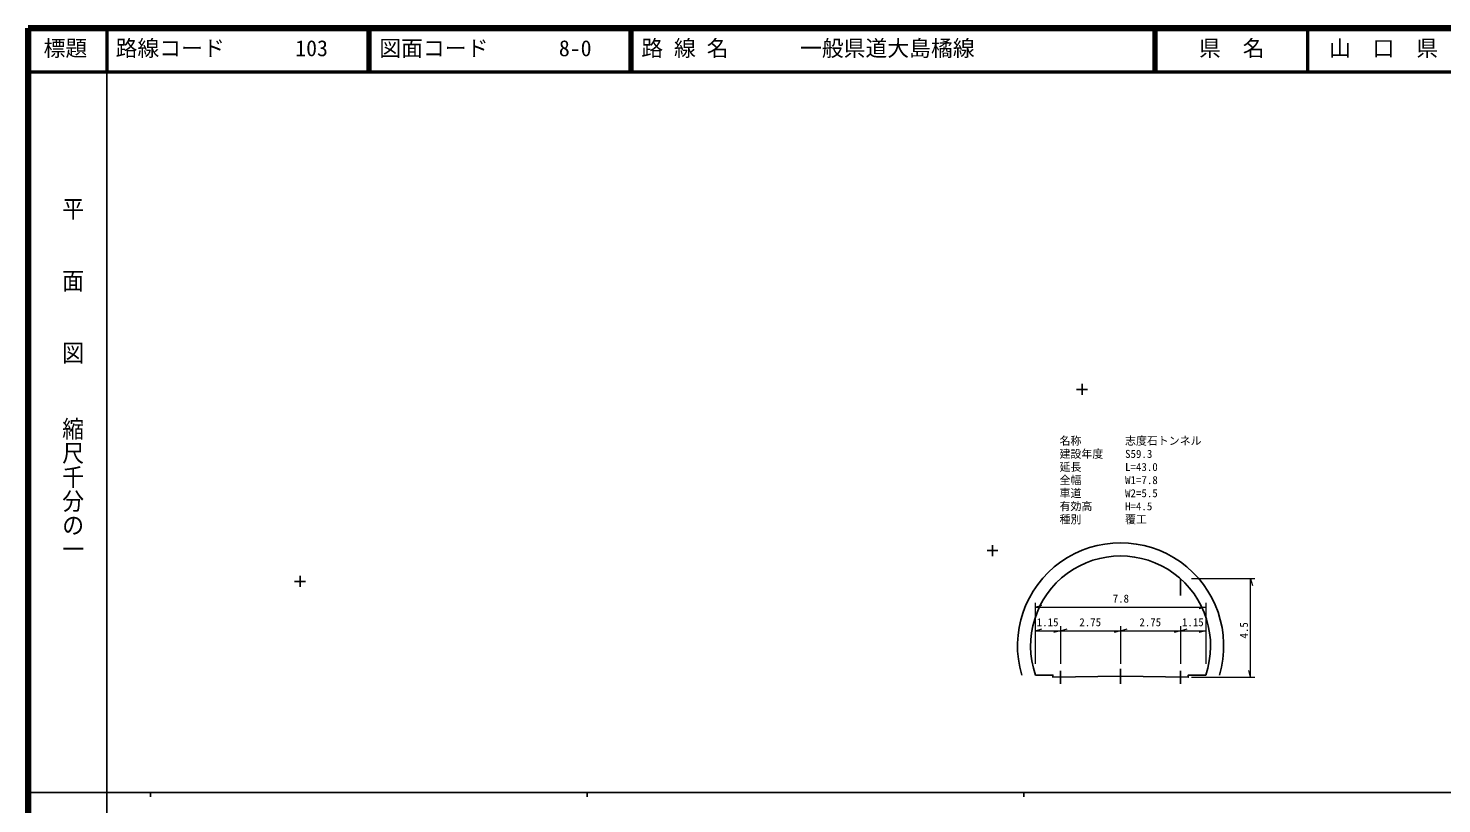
# Model space of a CAD drawing. Units: millimetres on the paper, with parts at other scales. Extents: x 40 to 680, y 20 to 380.
# Drawn here: x 40 to 363.7, y 202.4 to 380 of the extents above; entities that cross this region are included whole.
import ezdxf
from ezdxf.enums import TextEntityAlignment as Align

# ---------------------------------------------------------------- set-up
doc = ezdxf.new("R2010")
doc.units = ezdxf.units.MM
for name, color, linetype, lineweight in [('M-BGD', 7, 'Continuous', 25), ('M-STR-HTXT', 7, 'Continuous', 13), ('M-TTL', 2, 'Continuous', 140), ('M-TTL-BAND', 7, 'Continuous', 25), ('M-TTL-LINE', 7, 'Continuous', 50)]:
    doc.layers.add(name, color=color, linetype=linetype, lineweight=lineweight)
for name, color, linetype in [('M-BMK-HTXT', 7, 'Continuous'), ('M-OTRS', 6, 'Continuous'), ('M-TTL-TXT', 7, 'Continuous')]:
    doc.layers.add(name, color=color, linetype=linetype)
doc.styles.add('@ＭＳ ゴシック', font='')
doc.styles.add('ＭＳ ゴシック', font='')
doc.styles.get('@ＭＳ ゴシック').set_extended_font_data('@MS Gothic')
doc.styles.get('ＭＳ ゴシック').set_extended_font_data('MS Gothic')

# ---------------------------------------------------------------- blocks, each defined once
blk = doc.blocks.new('plus')
at = {"color": 0, "linetype": 'Continuous', "lineweight": -2}
for p, q in [((-1.25, 0), (1.25, 0)), ((0, -1.25), (0, 1.25))]:
    blk.add_line(p, q, dxfattribs=at)

msp = doc.modelspace()

# ---------------------------------------------------------------- linework, layer by layer
at = {"layer": 'M-BGD'}
for p, q in [((303.91, 253.901), (303.91, 250.118)), ((290.16, 229.866), (290.16, 233.324)), ((276.41, 229.852), (276.41, 232.858)), ((303.91, 229.852), (303.91, 232.858))]:
    msp.add_line(p, q, dxfattribs=at)
msp.add_lwpolyline([(270.66, 231.874), (274.66, 231.875), (274.66, 231.375), (290.16, 231.607), (305.66, 231.374), (305.66, 231.874), (309.66, 231.874)], dxfattribs=at)
for radius, start, end in [(23.61, 343.582, 196.418), (20.61, 341.10846, 198.89156)]:
    msp.add_arc((290.16, 238.548), radius, start, end, dxfattribs=at)
at = {"layer": 'M-STR-HTXT'}
for p, q in [((320.932, 253.901), (306.377, 253.901)), ((319.932, 231.401), (319.932, 253.901)), ((319.932, 253.901), (320.352, 252.401)), ((270.66, 243.036), (270.66, 248.447)), ((270.66, 247.447), (272.16, 247.867)), ((270.66, 247.447), (309.66, 247.447)), ((309.66, 247.447), (308.16, 247.027)), ((309.66, 248.447), (309.66, 243.036)), ((270.66, 234.464), (270.66, 243.036)), ((276.41, 243.036), (276.41, 234.464)), ((290.16, 243.036), (290.16, 234.464)), ((303.91, 243.036), (303.91, 234.464)), ((309.66, 243.036), (309.66, 234.464)), ((309.66, 243.036), (309.66, 234.464)), ((270.66, 242.036), (272.16, 242.456)), ((270.66, 242.036), (276.41, 242.036)), ((276.41, 242.036), (274.91, 241.616)), ((276.41, 242.036), (277.91, 242.456)), ((276.41, 242.036), (290.16, 242.036)), ((290.16, 242.036), (288.66, 241.616)), ((290.16, 242.036), (291.66, 242.456)), ((290.16, 242.036), (303.91, 242.036)), ((303.91, 242.036), (302.41, 241.616)), ((303.91, 242.036), (305.41, 242.456)), ((303.91, 242.036), (309.66, 242.036)), ((309.66, 242.036), (308.16, 241.616)), ((306.377, 231.401), (320.932, 231.401)), ((319.932, 231.401), (319.512, 232.901))]:
    msp.add_line(p, q, dxfattribs=at)
at = {"layer": 'M-TTL'}
for p, q in [((40, 380), (40, 20)), ((680, 380), (40, 380))]:
    msp.add_line(p, q, dxfattribs=at)
at = {"layer": 'M-TTL-BAND'}
for p, q in [((58, 370), (58, 20)), ((40, 205), (579, 205)), ((68, 205), (68, 204)), ((168, 205), (168, 204)), ((268, 205), (268, 204))]:
    msp.add_line(p, q, dxfattribs=at)
at = {"layer": 'M-TTL-LINE'}
for p, q in [((58, 380), (58, 370)), ((117.75, 380), (117.75, 370)), ((118.25, 380), (118.25, 370)), ((177.75, 380), (177.75, 370)), ((178.25, 380), (178.25, 370)), ((297.75, 380), (297.75, 370)), ((298.25, 380), (298.25, 370)), ((333, 380), (333, 370)), ((40, 370), (680, 370))]:
    msp.add_line(p, q, dxfattribs=at)

# ---------------------------------------------------------------- block references
at = {"layer": 'M-BMK-HTXT'}
for p in [(281.335, 297.305), (260.818, 260.391)]:
    msp.add_blockref('plus', p, dxfattribs=at)
at = {"layer": 'M-OTRS'}
msp.add_blockref('plus', (102.258, 253.314), dxfattribs=at)

# ---------------------------------------------------------------- texts
at = {"layer": 'M-BMK-HTXT', "style": 'ＭＳ ゴシック'}
for s, p in [('名称\u3000\u3000\u3000\u3000志度石トンネル', (276.189, 284.06)), ('建設年度\u3000\u3000S59.3', (276.189, 281.06)), ('延長\u3000\u3000\u3000\u3000L=43.0', (276.189, 278.06)), ('全幅\u3000\u3000\u3000\u3000W1=7.8', (276.189, 275.06)), ('車道\u3000\u3000\u3000\u3000W2=5.5', (276.189, 272.06)), ('種別\u3000\u3000\u3000\u3000覆工', (276.189, 266.06)), ('有効高\u3000\u3000\u3000H=4.5', (276.189, 269.06))]:
    msp.add_text(s, height=1.833, dxfattribs=at).set_placement(p, align=Align.BOTTOM_LEFT)
at = {"layer": 'M-STR-HTXT', "style": 'ＭＳ ゴシック'}
for s, p in [('7.8', (288.351, 247.92)), ('1.15', (270.959, 242.509)), ('2.75', (280.709, 242.509)), ('2.75', (294.459, 242.509)), ('1.15', (304.209, 242.509))]:
    msp.add_text(s, height=1.833, dxfattribs=at).set_placement(p, align=Align.BOTTOM_LEFT)
msp.add_text('4.5', height=1.833, rotation=90, dxfattribs=at).set_placement((319.872, 240.247), align=Align.BOTTOM_LEFT)
at = {"layer": 'M-TTL-BAND', "style": '@ＭＳ ゴシック', "width": 1.1}
for s, p in [('平\u3000\u3000面\u3000\u3000図', (47.277, 341.475)), ('縮尺千分の一', (47.277, 291.03))]:
    msp.add_text(s, height=3.666, rotation=270, dxfattribs=at).set_placement(p, align=Align.BOTTOM_LEFT)
at = {"layer": 'M-TTL-TXT', "style": 'ＭＳ ゴシック'}
for s, p in [('標題', (43.5, 372.5)), ('路線コード', (60, 372.5)), ('103', (101.142, 372.5)), ('図面コード', (120.38, 372.5)), ('8-0', (161.521, 372.5)), ('路 線 名', (180.38, 372.5)), ('一般県道大島橘線', (216.734, 372.5)), ('県\u3000名', (308.125, 372.5)), ('山\u3000口\u3000県', (337.875, 372.5))]:
    msp.add_text(s, height=3.666, dxfattribs=at).set_placement(p, align=Align.BOTTOM_LEFT)

doc.saveas('drawing.dxf')
